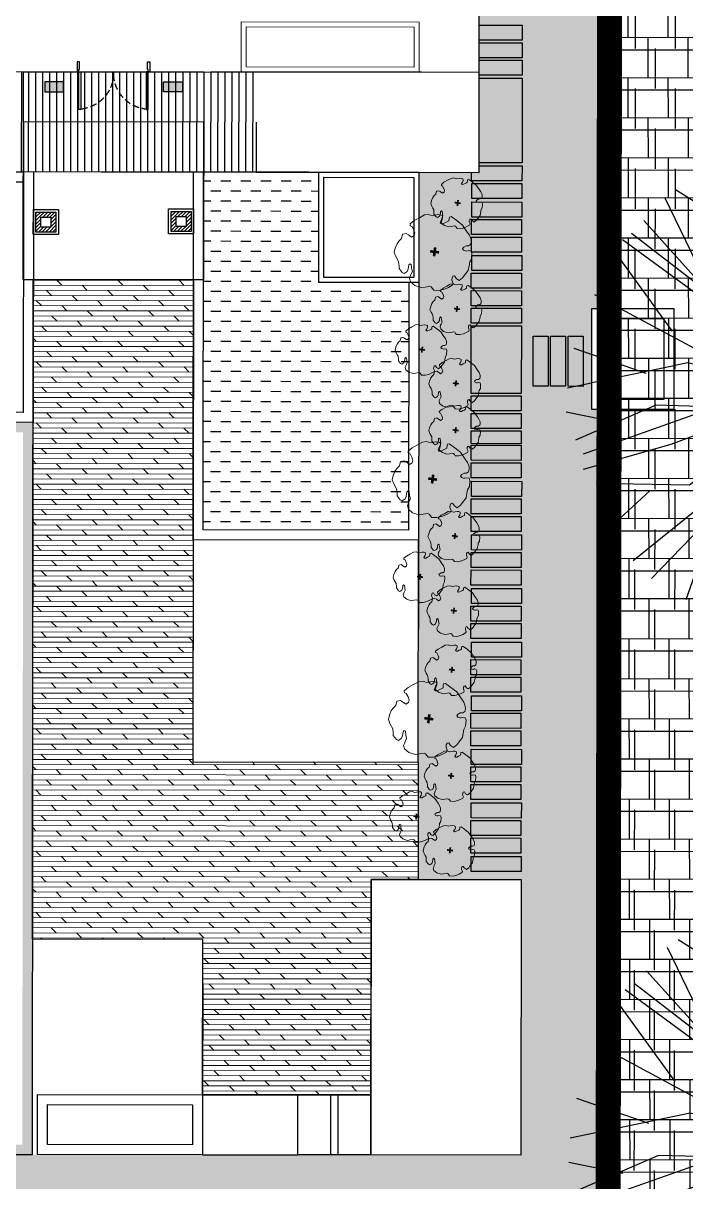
# Model space of a CAD drawing. Header units: millimetres. Extents: x -1030105 to 906887, y -616134 to 1220667.
# Drawn here: x -543878 to -530644, y -502645 to -479515 of the extents above; entities that cross this region are included whole.
import ezdxf

# ---------------------------------------------------------------- set-up
doc = ezdxf.new("R2010")
doc.units = ezdxf.units.MM
doc.header["$MEASUREMENT"] = 0
for name, pattern in [('240930  KHU B- TMB gời inno$0$HIDDEN', [9.524999999999999, 6.35, -3.175]), ('240930  KHU B- TMB gời inno$0$XREF_LBC_ZONE B_BEACH VILLA 22 11 11$0$HIDDEN', [9.524999999999999, 6.35, -3.175]), ('DASHED', [0.75, 0.5, -0.25])]:
    doc.linetypes.add(name, pattern=pattern)
for name, color, linetype, lineweight in [('240930  KHU B- TMB gời inno$0$1. I-FURN', 252, 'Continuous', 18), ('240930  KHU B- TMB gời inno$0$A-WALL', 1, 'Continuous', 30), ('A-Wall', 6, 'Continuous', 9), ('GFA', 6, 'Continuous', 0), ('QH_HTKT_GT_Chigioixaydung', 7, 'DASHED', 20), ('QH_KTCQ_Caycanhquan', 97, 'Continuous', 18)]:
    doc.layers.add(name, color=color, linetype=linetype, lineweight=lineweight)
for name, color, linetype in [('240930  KHU B- TMB gời inno$0$DA-DOOR', 21, 'Continuous'), ('240930  KHU B- TMB gời inno$0$DA-WALL-FULL', 2, 'Continuous'), ('240930  KHU B- TMB gời inno$0$DA-WALL-LOW', 1, 'Continuous'), ('240930  KHU B- TMB gời inno$0$DA-WALL-PATT', 8, 'Continuous'), ('240930  KHU B- TMB gời inno$0$TMB-KHU B-XREF$0$Xref-LBC-Plot$0$DA-SITE-CNTR1', 8, 'Continuous'), ('240930  KHU B- TMB gời inno$0$XREF_LBC_ZONE B_BEACH VILLA 22 11 11$0$DA-DOOR-WIN', 21, 'Continuous'), ('240930  KHU B- TMB gời inno$0$XREF_LBC_ZONE B_BEACH VILLA 22 11 11$0$DA-FLOR-OTLN', 9, 'Continuous'), ('240930  KHU B- TMB gời inno$0$XREF_LBC_ZONE B_BEACH VILLA 22 11 11$0$DA-FLOR-OVHD', 4, '240930  KHU B- TMB gời inno$0$XREF_LBC_ZONE B_BEACH VILLA 22 11 11$0$HIDDEN'), ('240930  KHU B- TMB gời inno$0$XREF_LBC_ZONE B_BEACH VILLA 22 11 11$0$DA-FLOR-PATT', 251, 'Continuous'), ('240930  KHU B- TMB gời inno$0$XREF_LBC_ZONE B_BEACH VILLA 22 11 11$0$DA-WALL-FULL', 2, 'Continuous'), ('240930  KHU B- TMB gời inno$0$XREF_LBC_ZONE B_BEACH VILLA 22 11 11$0$DA-WALL-LOW', 1, 'Continuous'), ('240930  KHU B- TMB gời inno$0$XREF_LBC_ZONE B_BEACH VILLA 22 11 11$0$DA-WALL-PATT', 8, 'Continuous'), ('DA-LANS-TREE', 7, 'Continuous'), ('KTCQ CẢNH QUAN', 192, 'Continuous'), ('N-cay lon', 192, 'Continuous'), ('ranh dat', 7, 'Continuous')]:
    doc.layers.add(name, color=color, linetype=linetype)
doc.layers.add('TMB-KHU B-XREF$0$GRASS', color=95, linetype='Continuous', lineweight=0, transparency=0.6)

# ---------------------------------------------------------------- blocks, each defined once
blk = doc.blocks.new('240930  KHU B- TMB gời inno$0$D1600')
for points in [[(0, 1399.999690909404), (0, 1359.999690909404), (-750, 1359.999690909404), (-750, 1399.999690909404)], [(0, 13.99999999992724), (0, 53.99999999992724), (-750, 53.99999999992724), (-750, 13.99999999992724)]]:
    blk.add_lwpolyline(points, close=True)
at = {"color": 0, "linetype": 'ByBlock'}
for points in [[(200, 1431.999690909404), (0, 1431.999690909404), (0, 1399.999690909404), (50, 1399.999690909404), (50, 1384.999690909404), (200, 1384.999690909404), (200, 1399.999690909404), (200, 1399.999690909404)], [(200, -18.00000000007276), (0, -18.00000000007276), (0, 13.99999999992724), (50, 13.99999999992724), (50, 28.99999999992724), (200, 28.99999999992724), (200, 13.99999999992724), (200, 13.99999999992724)]]:
    blk.add_lwpolyline(points, close=True, dxfattribs=at)
at = {"color": 8, "linetype": '240930  KHU B- TMB gời inno$0$HIDDEN', "ltscale": 20}
for centre, start, end in [((-20.65284743288066, 1435.869853190132), 182.8197261977322, 271.6230664425298), ((-20.65284743288066, -21.87016228080029), 88.37693355747022, 177.1802738023498)]:
    blk.add_arc(centre, 729.1625527160895, start, end, dxfattribs=at)
blk = doc.blocks.new('*U1355')
at = {"layer": '240930  KHU B- TMB gời inno$0$DA-WALL-PATT'}
h = blk.add_hatch(color=256, dxfattribs=at)
h.dxf.hatch_style = 1
h.paths.add_polyline_path([(2.054349382883846e-09, 375.2849877717365), (200.0000000007108, 375.2849877719693), (200.0000000000534, 1.164153218269348e-10), (4.656612873077393e-10, 1.164153218269348e-10)])
blk.add_lwpolyline([(2.054349382883846e-09, 375.2849877717365), (200.0000000007108, 375.2849877719693), (200.0000000000534, 1.164153218269348e-10), (4.656612873077393e-10, 1.164153218269348e-10)], close=True)
blk = doc.blocks.new('Xref Khu Spa-Wellness - TBM$0$TREE_T')
at = {"const_width": 100}
for points in [[(-123.743686707654, 123.7436867076467), (123.7436867076394, -123.7436867076467)], [(123.7436867076394, 123.7436867076467), (-123.7436867076394, -123.7436867076467)]]:
    blk.add_lwpolyline(points, dxfattribs=at)
blk = doc.blocks.new('Xref Khu Spa-Wellness - TBM$0$TREE_5')
at = {"layer": 'QH_KTCQ_Caycanhquan', "color": 114, "true_color": 0x139b48}
blk.add_lwpolyline([(-935.8052043020725, 1163.729876997881), (-781.0664177108556, 1298.991161259357), (-577.9716866482049, 1385.944714451209), (-423.232900056988, 1424.590717911255), (-249.1519124628976, 1453.575356581714), (-181.4534723367542, 1414.929171710275), (-142.7687756838277, 1289.329614988528), (-84.74187805317342, 1221.698972928803), (-17.04343790188432, 1192.71433425881), (40.98345973622054, 1221.698972928803), (31.31221188511699, 1347.298710919917), (60.32595539093018, 1424.590717911255), (79.6681563751772, 1472.898267642129), (244.0781907904893, 1472.898267642129), (369.8035285742953, 1434.252264111768), (592.2404606333002, 1376.283168251161), (775.9926960328594, 1212.037426657975), (824.3486405229196, 1163.729876997881), (959.7452261233702, 1105.760781065095), (1114.484012714587, 931.8534933435731), (1143.497461522929, 844.8999401517212), (1075.79931606818, 767.6077518211678), (1017.772123759612, 748.2848406890407), (979.0874271076173, 709.638655890245), (930.7317773010582, 642.0081950975582), (940.40273046121, 564.7160067670047), (1017.772123759612, 555.0544605664909), (1114.484012714587, 564.7160067670047), (1191.85340601299, 622.6851026983932), (1288.56500029657, 632.3466488970444), (1365.934688259847, 564.7160067670047), (1423.96158589609, 487.4238184364513), (1472.317530387081, 323.178076912649), (1481.988778204657, 168.5938815902919), (1501.330979188904, -159.8976014545187), (1433.632833734155, -440.0815348392352), (1356.263440435752, -691.2808295534924), (1288.56500029657, -720.2654682239518), (1240.209350477904, -681.6192833529785), (1182.182158169337, -613.9888225602917), (1124.155260538682, -623.6501874942333), (1037.114619421773, -642.9732798933983), (930.7317773010582, -662.296372293029), (872.7045849869028, -700.9423758247867), (863.0333371693268, -768.5730178840458), (969.4164739474654, -797.5574752166867), (1056.45682040602, -855.5265711485408), (1104.812764876522, -923.1572132077999), (1066.128068224527, -990.7878553378396), (988.7586749317124, -1068.079862329178), (785.6639438699931, -1174.356507992838), (717.9657984022051, -1290.294699784368), (572.8982596490532, -1377.248434313573), (340.7897850750014, -1415.894437845796), (108.6816051844507, -1454.540441305377), (-94.41312587726861, -1444.87889510626), (-133.0978225171566, -1386.909799175337), (-94.41312587726861, -1319.279338454828), (-123.5076104430482, -1166.998870359268), (-158.3361843349412, -1051.01933326479), (-245.4077663654462, -987.2307148086838), (-361.5031108781695, -998.8285959679633), (-401.6181620880961, -1151.07587907603), (-438.5748819764704, -1243.375660780352), (-567.9238436007872, -1307.985380935017), (-703.6970244115219, -1193.679600392003), (-829.4223621934652, -1184.018054192886), (-964.8186531243846, -1145.372050659731), (-1129.228687539697, -1048.756951268762), (-1264.625273158774, -942.4803056772798), (-1312.981217630208, -778.2345641553402), (-1332.323418614455, -652.6348260920495), (-1351.665914275683, -546.3581805010326), (-1429.035307568498, -420.7584424400702), (-1496.733453042805, -333.8048892477527), (-1496.733453042805, -130.9129628543742), (-1458.048756396398, -53.62095586303622), (-1322.652170789428, -43.95940966391936), (-1225.940576513298, -92.26695939479396), (-1158.242431038991, -159.8976014545187), (-1109.886486547999, -208.2051511849277), (-1042.18834109325, -217.8666973854415), (-1022.845845431089, -169.5591477253474), (-1100.215238723904, -43.95940966391936), (-1158.242431038991, 81.64032840030268), (-1274.29652097635, 139.609424259048), (-1341.994666451588, 178.2554277908057), (-1419.364059749991, 226.5629775212146), (-1467.720004214905, 352.1627155123278), (-1419.364059749991, 564.7160067670047), (-1264.625273158774, 786.9308442207985), (-1129.228687539697, 864.2228512139991), (-964.8186531243846, 951.1765857427381), (-935.8052043020725, 999.4841354736127), (-935.8052043020725, 1086.437688665465)], close=True, dxfattribs=at)
blk.add_blockref('Xref Khu Spa-Wellness - TBM$0$TREE_T', (0, 0), dxfattribs=at)
blk = doc.blocks.new('240930  KHU B- TMB gời inno$0$sdfdfedfre r')
at = {"layer": '240930  KHU B- TMB gời inno$0$XREF_LBC_ZONE B_BEACH VILLA 22 11 11$0$DA-FLOR-PATT'}
for points in [[(20007.5566085985, -1655.600287890214), (20007.8566085985, -1655.600287890214), (20007.8566085985, -1654.600287890214), (20007.5566085985, -1654.600287890214)], [(20007.9066085985, -1655.600287890214), (20008.2066085985, -1655.600287890214), (20008.2066085985, -1654.600287890214), (20007.9066085985, -1654.600287890214)], [(20008.2566085985, -1655.600287890214), (20008.5566085985, -1655.600287890214), (20008.5566085985, -1654.600287890214), (20008.2566085985, -1654.600287890214)]]:
    blk.add_lwpolyline(points, close=True, dxfattribs=at)
at = {"color": 252}
blk.add_wipeout([(19993.074093175805, -1639.251676847649), (20007.33208721902, -1639.251676847649), (20007.33208721902, -1644.751676847649), (20005.274098437516, -1644.751676847649), (20005.274098437378, -1658.8680085182232), (20006.474098179802, -1658.8680085182787), (20006.474098179802, -1666.4679889168028), (20005.274098179805, -1666.4680713615335), (20005.274096915382, -1684.2680812240555), (20005.47409691538, -1684.2680812240524), (20005.47409691542, -1687.0180087961621), (20000.374094650804, -1687.0180087961621), (20000.374094650804, -1684.2680285182355), (20000.273898932548, -1684.2680285182346), (20000.273898932548, -1686.7680201482008), (20000.07409645809, -1686.7680201482008), (20000.074096260687, -1680.867587942527), (19998.074096458116, -1680.867587942527), (19998.074096458116, -1681.3991037135365), (19998.574096458116, -1681.3991037135365), (19998.574096458116, -1681.8991037135365), (19995.574096687116, -1681.8991037135365), (19995.57409668712, -1682.168020147686), (19992.774096915236, -1682.1680201477407), (19992.774023653543, -1679.9673105033364), (19992.57431173869, -1679.9673171517522), (19992.57409813716, -1658.8680201476811), (19993.074096918106, -1658.8680201476811)], dxfattribs=at).dxf.layer = '240930  KHU B- TMB gời inno$0$A-WALL'
blk.add_wipeout([(20008.72521834739, -1654.146877283941), (20008.72521834739, -1656.146877283941), (20010.37409629162, -1656.146877283941), (20010.37409629162, -1654.146877283941)]).dxf.layer = '240930  KHU B- TMB gời inno$0$XREF_LBC_ZONE B_BEACH VILLA 22 11 11$0$DA-FLOR-PATT'
at = {"layer": '240930  KHU B- TMB gời inno$0$XREF_LBC_ZONE B_BEACH VILLA 22 11 11$0$DA-FLOR-PATT'}
h = blk.add_hatch(dxfattribs=at)
h.set_pattern_fill('HONEY', color=256, scale=0.4000000000000001, angle=-1.272221872585407e-14)
h.set_pattern_definition([(360, (20463.03403298107, -1833.892169215644), (0.07500000000000002, 0.04330127018922192), [0.05000000000000002, -0.1]), (119.9999999999998, (20463.03403298107, -1833.892169215644), (-0.07499999999999997, 0.04330127018922197), [0.04999999999999999, -0.09999999999999998]), (59.99999999999997, (20463.03403298107, -1833.892169215644), (3.786485014387549e-17, 0.08660254037844389), [-0.1, 0.05000000000000002])])
h.paths.add_polyline_path([(19997.57409317581, -1639.251676847649), (19997.57409691811, -1653.868018846539), (19993.07409691811, -1653.868018846539), (19993.07409317581, -1639.251676847649)])
h.paths.add_polyline_path([(19997.37409317581, -1639.451676847649), (19997.37409691811, -1653.668018846539), (19993.27409691811, -1653.668018846539), (19993.27409317581, -1639.451676847649)], flags=16)
h = blk.add_hatch(dxfattribs=at)
h.set_pattern_fill('DASH', color=153, scale=1.6, angle=-1.272221872585407e-14)
h.set_pattern_definition([(360, (20057.18208502634, -2067.36607601057), (0.2000000000000001, 0.2), [0.2, -0.2])])
h.paths.add_polyline_path([(20003.27409598241, -1658.868020147626), (20003.27409785355, -1656.668010205587), (20005.07409422475, -1656.668020063883), (20005.07410239894, -1651.726692341162), (20000.97410365968, -1651.726677504107), (20000.97409667595, -1657.368020239274), (20000.97409687452, -1657.368020239275), (20000.97409687452, -1658.868020239275)])
h = blk.add_hatch(dxfattribs=at)
h.set_pattern_fill('_USER', color=256, scale=0.14, angle=-90.00000000000001, pattern_type=0)
h.set_pattern_definition([(270, (20057.18208502633, -1919.272009421156), (0.14, -3.108624468950439e-17), [])])
h.paths.add_polyline_path([(20001.47409677777, -1658.868021247371), (20002.07409677776, -1658.868021247371), (20002.07409677776, -1658.868020147626), (20001.47409677777, -1658.868020147626)], flags=16)
h.paths.add_polyline_path([(20002.0238963509, -1660.868018518235), (20002.0238963509, -1658.868020147613), (19992.57409817899, -1658.868020147681), (19992.57409817899, -1660.868020147681), (20005.27409817981, -1660.868020147594), (20005.2740981783, -1660.868018518298)])
at = {"layer": '240930  KHU B- TMB gời inno$0$XREF_LBC_ZONE B_BEACH VILLA 22 11 11$0$DA-WALL-PATT'}
h = blk.add_hatch(dxfattribs=at)
h.set_pattern_fill('ANSI31', color=256, scale=0.4, angle=-90.00000000000001)
h.set_pattern_definition([(315, (20056.03534135284, -1918.930207222942), (0.03535533905932738, 0.03535533905932737), [])])
h.paths.add_polyline_path([(19997.72409664499, -1657.768020147659), (19997.92409664499, -1657.768020147659), (19997.92409664499, -1657.968020147659), (19997.72409664499, -1657.968020147659)])
h.paths.add_polyline_path([(19997.62409664499, -1658.068020147659), (19998.02409664499, -1658.068020147659), (19998.02409664499, -1657.668020147438), (19997.62409664499, -1657.668020147438)])
h = blk.add_hatch(dxfattribs=at)
h.set_pattern_fill('ANSI31', color=256, scale=0.4, angle=-90.00000000000001)
h.set_pattern_definition([(315, (20058.73534155618, -1918.946963833446), (0.03535533905932738, 0.03535533905932737), [])])
h.paths.add_polyline_path([(20000.42409684832, -1657.784776758162), (20000.62409684833, -1657.784776758163), (20000.62409684833, -1657.984776758163), (20000.42409684832, -1657.984776758163)])
h.paths.add_polyline_path([(20000.32409684833, -1658.084776758163), (20000.72409684833, -1658.084776758163), (20000.72409684832, -1657.684776757942), (20000.32409684833, -1657.684776757942)])
at = {"layer": 'GFA', "true_color": 0x8c7854}
h = blk.add_hatch(dxfattribs=at)
h.set_pattern_fill('DOLMIT', color=35, scale=0.4070863138889914, angle=180)
h.set_pattern_definition([(180, (-258403.9892735296, -65107.98810847144), (3.273223608691299e-17, -0.1017715784722479), []), (225.0000000000001, (-258403.9892735296, -65107.98810847144), (0.2035431566029439, -0.2035431566029438), [0.1439267465395706, -0.2878534930791412])])
h.paths.add_polyline_path([(20000.77409665853, -1656.718019578535), (20000.77409610894, -1647.095460099372), (20005.27409770009, -1647.095463914161), (20005.27409917495, -1644.751675570388), (20004.33208721902, -1644.751676847649), (20004.33208721902, -1640.451676847649), (20000.97409317581, -1640.451676847649), (20000.97409317581, -1643.551676847649), (19997.57409570377, -1643.551676878197), (19997.57409478756, -1656.718019692737)])
at = {"layer": '240930  KHU B- TMB gời inno$0$1. I-FURN'}
for points in [[(20002.0238963509, -1659.868020147627), (20002.0238963509, -1658.868008518191), (20006.47409817981, -1658.868008518278), (20006.47409817981, -1660.868018518322), (20002.72218750767, -1660.868143419546)], [(20005.27409817981, -1666.467988916803), (20006.47409817981, -1666.467988916803), (20006.47409817997, -1658.868008518235)]]:
    blk.add_lwpolyline(points, dxfattribs=at)
for points in [[(20005.27409782825, -1660.868018518235), (20005.27409817981, -1661.868018357314), (20001.7221878872, -1661.868019986705), (20001.72218753565, -1660.868020147627)], [(20005.17409782825, -1660.968018518235), (20005.17409817981, -1661.768018357314), (20001.8221878872, -1661.768019986705), (20001.82218753565, -1660.968020147627)]]:
    blk.add_lwpolyline(points, close=True, dxfattribs=at)
at = {"layer": '240930  KHU B- TMB gời inno$0$DA-WALL-LOW', "color": 252}
blk.add_lwpolyline([(20000.97409432999, -1656.718020529494), (20000.97409432999, -1659.867951916502), (19997.37409464379, -1659.867951916502), (19997.37409464379, -1656.718020529494)], close=True, dxfattribs=at)
blk.add_lwpolyline([(20002.0238963509, -1659.867797124457), (20002.0238963509, -1658.868008518191), (20006.47409817997, -1658.868008518235), (20006.47409817981, -1666.467988916803), (20005.27409817981, -1666.468020147625), (20005.27409691539, -1684.268028518235), (20000.17409771866, -1684.268028518235), (20000.17409772157, -1681.768020148201), (20000.07409645809, -1681.768018518213), (20000.07409606329, -1679.967157366841)], dxfattribs=at)
at = {"layer": '240930  KHU B- TMB gời inno$0$XREF_LBC_ZONE B_BEACH VILLA 22 11 11$0$DA-DOOR-WIN'}
blk.add_line((20005.32409646007, -1660.868020147627), (20001.12409646007, -1660.868020147627), dxfattribs=at)
at = {"layer": '240930  KHU B- TMB gời inno$0$XREF_LBC_ZONE B_BEACH VILLA 22 11 11$0$DA-FLOR-OTLN'}
for p, q in [((20005.27409817981, -1656.668020147594), (20005.27409843752, -1649.751686847584)), ((20005.27409643752, -1651.526692457776), (20000.7740955838, -1651.526677387435)), ((20000.7740955838, -1651.526677387435), (20000.77409710364, -1658.868020147626)), ((20005.07409831184, -1651.726692232427), (20000.9740956449, -1651.726677612787)), ((20000.9740956449, -1651.726677612787), (20000.97409710364, -1658.868020147626)), ((20005.07409831184, -1656.668020147594), (20005.07409831184, -1651.726692232427))]:
    blk.add_line(p, q, dxfattribs=at)
blk.add_lwpolyline([(20005.27409817981, -1658.868020147594), (19992.57409817899, -1658.868020147681), (19992.57409817899, -1660.868020147681), (20005.27409817981, -1660.868018518235)], dxfattribs=at)
at = {"layer": '240930  KHU B- TMB gời inno$0$XREF_LBC_ZONE B_BEACH VILLA 22 11 11$0$DA-FLOR-OVHD', "ltscale": 30}
blk.add_lwpolyline([(19997.37409447033, -1656.718019765759), (19997.37409469886, -1660.868019765759), (20000.97409455851, -1660.868020529493), (20000.97409432999, -1656.718020529494)], close=True, dxfattribs=at)
at = {"layer": '240930  KHU B- TMB gời inno$0$XREF_LBC_ZONE B_BEACH VILLA 22 11 11$0$DA-FLOR-PATT'}
for p, q in [((20000.97409317581, -1639.251676847649), (20002.87409317581, -1639.251676847649)), ((20002.87409317581, -1639.251676847649), (20002.87409317581, -1640.451676847649)), ((19997.67409317581, -1640.451676847649), (20000.97409317581, -1640.451676847649)), ((20000.97409317581, -1640.451676847649), (20003.67409317585, -1640.451676847649)), ((20003.0740969181, -1658.868020147626), (19997.67409691811, -1658.868020147626))]:
    blk.add_line(p, q, dxfattribs=at)
for points in [[(20000.97409317581, -1640.451676847649), (20000.97409317581, -1639.251676847649), (19997.67409317581, -1639.251676847649), (19997.67409317581, -1640.451676847649)], [(20002.87409317581, -1639.251676847649), (20002.87409317581, -1640.451676847649), (20003.67409317585, -1640.451676847649), (20003.67409317585, -1639.251676847649)], [(20003.53208721898, -1639.251676847649), (20003.53208721898, -1640.451676847649), (20004.33208721902, -1640.451676847649), (20004.33208721902, -1639.251676847649)], [(20000.77409317581, -1640.251676847649), (20000.77409317581, -1639.451676847649), (19997.87409317581, -1639.451676847649), (19997.87409317581, -1640.251676847649)], [(20007.33208721902, -1645.211735718686), (20007.33208721902, -1644.911735718686), (20006.33208721902, -1644.911735718686), (20006.33208721902, -1645.211735718686)], [(20007.33208721902, -1645.211735718686), (20007.33208721902, -1644.911735718686), (20006.33208721902, -1644.911735718686), (20006.33208721902, -1645.211735718686)], [(20007.32208721902, -1645.581735718685), (20007.32208721902, -1645.281735718685), (20006.32208721902, -1645.281735718685), (20006.32208721902, -1645.581735718685)], [(20007.32208721902, -1645.931735718686), (20007.32208721902, -1645.631735718685), (20006.32208721902, -1645.631735718685), (20006.32208721902, -1645.931735718686)], [(20007.33208721902, -1646.281735718686), (20007.33208721902, -1645.981735718686), (20006.33208721902, -1645.981735718686), (20006.33208721902, -1646.281735718686)], [(20007.32208721902, -1646.651735718686), (20007.32208721902, -1646.351735718685), (20006.32208721902, -1646.351735718685), (20006.32208721902, -1646.651735718686)], [(20007.32208721902, -1647.001735718686), (20007.32208721902, -1646.701735718686), (20006.32208721902, -1646.701735718686), (20006.32208721902, -1647.001735718686)], [(20007.33208721902, -1647.351735718686), (20007.33208721902, -1647.051735718686), (20006.33208721902, -1647.051735718686), (20006.33208721902, -1647.351735718686)], [(20000.7740955838, -1651.526677387435), (20000.7740955838, -1647.095462636901), (20005.27409843752, -1647.095462636901), (20005.27409843752, -1651.526677387435)], [(20007.32208721902, -1647.721735718686), (20007.32208721902, -1647.421735718686), (20006.32208721902, -1647.421735718686), (20006.32208721902, -1647.721735718686)], [(20007.32208721902, -1648.071735718686), (20007.32208721902, -1647.771735718686), (20006.32208721902, -1647.771735718686), (20006.32208721902, -1648.071735718686)], [(20007.33208721902, -1648.421735718686), (20007.33208721902, -1648.121735718686), (20006.33208721902, -1648.121735718686), (20006.33208721902, -1648.421735718686)], [(20007.32208721902, -1648.791735718686), (20007.32208721902, -1648.491735718686), (20006.32208721902, -1648.491735718686), (20006.32208721902, -1648.791735718686)], [(20007.32208721902, -1649.141735718686), (20007.32208721902, -1648.841735718686), (20006.32208721902, -1648.841735718686), (20006.32208721902, -1649.141735718686)], [(20007.33208721902, -1649.491735718686), (20007.33208721902, -1649.191735718686), (20006.33208721902, -1649.191735718686), (20006.33208721902, -1649.491735718686)], [(20007.32208721902, -1649.861735718686), (20007.32208721902, -1649.561735718686), (20006.32208721902, -1649.561735718686), (20006.32208721902, -1649.861735718686)], [(20007.32208721902, -1650.211735718686), (20007.32208721902, -1649.911735718686), (20006.32208721902, -1649.911735718686), (20006.32208721902, -1650.211735718686)], [(20007.33208721902, -1650.561735718686), (20007.33208721902, -1650.261735718686), (20006.33208721902, -1650.261735718686), (20006.33208721902, -1650.561735718686)], [(20007.32208721902, -1650.931735718686), (20007.32208721902, -1650.631735718686), (20006.32208721902, -1650.631735718686), (20006.32208721902, -1650.931735718686)], [(20007.32208721902, -1651.281735718686), (20007.32208721902, -1650.981735718686), (20006.32208721902, -1650.981735718686), (20006.32208721902, -1651.281735718686)], [(20007.33208721902, -1651.631735718686), (20007.33208721902, -1651.331735718686), (20006.33208721902, -1651.331735718686), (20006.33208721902, -1651.631735718686)], [(20007.32208721902, -1652.001735718686), (20007.32208721902, -1651.701735718686), (20006.32208721902, -1651.701735718686), (20006.32208721902, -1652.001735718686)], [(20007.32208721902, -1652.351735718686), (20007.32208721902, -1652.051735718686), (20006.32208721902, -1652.051735718686), (20006.32208721902, -1652.351735718686)], [(20007.33208721902, -1652.701735718686), (20007.33208721902, -1652.401735718686), (20006.33208721902, -1652.401735718686), (20006.33208721902, -1652.701735718686)], [(20007.32208721902, -1653.071735718686), (20007.32208721902, -1652.771735718686), (20006.32208721902, -1652.771735718686), (20006.32208721902, -1653.071735718686)], [(20007.32208721902, -1653.421735718686), (20007.32208721902, -1653.121735718687), (20006.32208721902, -1653.121735718687), (20006.32208721902, -1653.421735718686)], [(20007.32208721902, -1653.708067798278), (20007.32208721902, -1653.454029995536), (20006.32208721902, -1653.454029995536), (20006.32208721902, -1653.708067798278)], [(20007.32208721902, -1654.058067798278), (20007.32208721902, -1653.758067798278), (20006.32208721902, -1653.758067798278), (20006.32208721902, -1654.058067798278)], [(20007.32208721902, -1654.408067798278), (20007.32208721902, -1654.108067798278), (20006.32208721902, -1654.108067798278), (20006.32208721902, -1654.408067798278)], [(20010.37409629162, -1656.146877283941), (20008.72521834739, -1656.146877283941), (20008.72521834739, -1654.146877283941), (20010.37409629162, -1654.146877283941)], [(20010.37409629162, -1654.146877283941), (20010.37409629162, -1656.146877283941), (20008.72521834739, -1656.146877283941), (20008.72521834739, -1654.146877283941)], [(20007.32208721902, -1655.808067798278), (20007.32208721902, -1654.458067798278), (20006.32208721902, -1654.458067798278), (20006.32208721902, -1655.808067798278)], [(20010.17409629163, -1655.946877283941), (20008.92521834739, -1655.946877283941), (20008.92521834739, -1654.346877283941), (20010.17409629163, -1654.346877283941)], [(20010.17409629163, -1654.346877283941), (20010.17409629163, -1655.946877283941), (20008.92521834739, -1655.946877283941), (20008.92521834739, -1654.346877283941)], [(20007.32208721902, -1656.158067798278), (20007.32208721902, -1655.858067798278), (20006.32208721902, -1655.858067798278), (20006.32208721902, -1656.158067798278)], [(20007.32208721902, -1656.508067798278), (20007.32208721902, -1656.208067798279), (20006.32208721902, -1656.208067798279), (20006.32208721902, -1656.508067798278)], [(20007.32208721902, -1656.858067798279), (20007.32208721902, -1656.558067798279), (20006.32208721902, -1656.558067798279), (20006.32208721902, -1656.858067798279)], [(20003.27409691798, -1656.668020147594), (20003.27409691798, -1658.868020147594), (20005.27409817981, -1658.868020147594), (20005.27409817981, -1656.668020147594)], [(20003.37409691798, -1656.768020147594), (20003.37409691798, -1658.768020147594), (20005.17409817981, -1658.768020147594), (20005.17409817981, -1656.768020147594)], [(20007.33208721902, -1657.208067798279), (20007.33208721902, -1656.908067798279), (20006.33208721902, -1656.908067798279), (20006.33208721902, -1657.208067798279)], [(20007.32208721902, -1657.578067798279), (20007.32208721902, -1657.278067798279), (20006.32208721902, -1657.278067798279), (20006.32208721902, -1657.578067798279)], [(20007.32208721902, -1657.928067798279), (20007.32208721902, -1657.628067798279), (20006.32208721902, -1657.628067798279), (20006.32208721902, -1657.928067798279)], [(20007.33208721902, -1658.278067798279), (20007.33208721902, -1657.978067798279), (20006.33208721902, -1657.978067798279), (20006.33208721902, -1658.278067798279)], [(20007.33208721902, -1658.648067798279), (20007.33208721902, -1658.348067798279), (20006.33208721902, -1658.348067798279), (20006.33208721902, -1658.648067798279)]]:
    blk.add_lwpolyline(points, close=True, dxfattribs=at)
for points in [[(20000.97409317581, -1642.651676847649), (20000.97409317581, -1640.451676847649)], [(20006.47409817981, -1658.998067798279), (20007.33208721902, -1658.998067798279), (20007.33208721902, -1658.698067798279), (20006.32208721902, -1658.698067798279), (20006.32208721902, -1658.868008522815)], [(20006.47409817981, -1660.748118862951), (20007.33208721902, -1660.748118862951), (20007.33208721902, -1659.058067798278), (20006.47409817981, -1659.058067798278)], [(20006.47409817992, -1661.108067798279), (20007.33208721902, -1661.108067798279), (20007.33208721902, -1660.808067798279), (20006.47409817981, -1660.808067798279)], [(20006.47409817991, -1661.458067798279), (20007.33208721902, -1661.458067798279), (20007.33208721902, -1661.158067798279), (20006.47409817992, -1661.158067798279)], [(20006.4740981799, -1661.808067798279), (20007.33208721902, -1661.808067798279), (20007.33208721902, -1661.508067798279), (20006.47409817991, -1661.508067798279)]]:
    blk.add_lwpolyline(points, dxfattribs=at)
at = {"layer": '240930  KHU B- TMB gời inno$0$XREF_LBC_ZONE B_BEACH VILLA 22 11 11$0$DA-WALL-FULL'}
for points in [[(19997.62409664499, -1658.068020147659), (19998.02409664499, -1658.068020147659), (19998.02409664499, -1657.668020147438), (19997.62409664499, -1657.668020147438)], [(20000.32409684833, -1658.084776758163), (20000.72409684833, -1658.084776758163), (20000.72409684832, -1657.684776757942), (20000.32409684833, -1657.684776757942)], [(19997.72409664499, -1657.768020147659), (19997.72409664499, -1657.968020147659), (19997.92409664499, -1657.968020147659), (19997.92409664499, -1657.768020147659)], [(20000.42409684832, -1657.784776758162), (20000.42409684832, -1657.984776758163), (20000.62409684833, -1657.984776758163), (20000.62409684833, -1657.784776758162)]]:
    blk.add_lwpolyline(points, close=True, dxfattribs=at)
at = {"layer": '240930  KHU B- TMB gời inno$0$XREF_LBC_ZONE B_BEACH VILLA 22 11 11$0$DA-WALL-LOW', "color": 252}
blk.add_line((20000.97409317581, -1642.651676847649), (20000.97409317581, -1643.551676847649), dxfattribs=at)
for points in [[(19997.57409317581, -1639.251676847649), (19997.57409691811, -1653.868018846539), (19993.07409691811, -1653.868018846539), (19993.07409317581, -1639.251676847649)], [(20004.33208721902, -1639.251676847649), (20004.33208721902, -1644.751676847649), (20007.33208721902, -1644.751676847649), (20007.33208721902, -1639.251676847649)], [(20005.27409843752, -1647.095462636901), (20005.27409843752, -1644.751676847649), (20004.33208721902, -1644.751676847649), (20004.33208721902, -1640.451676847649), (20000.97409317581, -1640.451676847649), (20000.97409317581, -1643.551676847649), (19997.57409427676, -1643.551677718169), (19997.57409591228, -1656.718019997879), (20000.77409506269, -1656.718019335402), (20000.77409606852, -1647.095462636901)], [(19997.57409664499, -1657.618020147659), (19997.57409664499, -1658.118020147659), (19998.07409664499, -1658.118020147659), (19998.07409664499, -1657.618020147659)], [(20000.27409684833, -1657.634776758163), (20000.27409684833, -1658.134776758163), (20000.77409684833, -1658.134776758163), (20000.77409684833, -1657.634776758163)]]:
    blk.add_lwpolyline(points, close=True, dxfattribs=at)
at = {"layer": '240930  KHU B- TMB gời inno$0$XREF_LBC_ZONE B_BEACH VILLA 22 11 11$0$DA-WALL-PATT'}
blk.add_lwpolyline([(19997.57409664499, -1658.868009332933), (19997.57409664499, -1653.868018846539), (19993.07409691811, -1653.868018846539), (19993.07409691811, -1658.868020147614), (19997.37409678265, -1658.868020147613)], dxfattribs=at)
blk.add_lwpolyline([(19993.27409691811, -1654.068018846539), (19993.27409691811, -1658.668020147614), (19997.37409664499, -1658.668020147613), (19997.37409664499, -1654.068018846539)], close=True, dxfattribs=at)
at = {"layer": '240930  KHU B- TMB gời inno$0$DA-DOOR', "xscale": 0.001, "yscale": 0.001, "zscale": 0.001, "rotation": 270}
blk.add_blockref('240930  KHU B- TMB gời inno$0$D1600', (19998.46709810502, -1660.868020147735), dxfattribs=at)
at = {"layer": '240930  KHU B- TMB gời inno$0$DA-WALL-FULL', "yscale": 0.001, "zscale": 0.001}
for p, xscale, rotation in [((19998.17409817938, -1660.668020829746), 0.001, 90.00000000048341), ((20000.17409772157, -1660.668020829746), -0.001, 269.9999999995165)]:
    blk.add_blockref('*U1355', p, dxfattribs=dict(at, xscale=xscale, rotation=rotation))
at = {"layer": 'QH_KTCQ_Caycanhquan', "color": 116, "rotation": 322.2616449089547}
for p, xscale, yscale, zscale in [((20005.90886805019, -1645.335089353207, -0.002672905902464167), 0.0003411715899072842, 0.0003411715899072842, 0.0003411715899072842), ((20005.23452655693, -1646.009402206125, -0.002672905902464167), 0.0003411715899072842, 0.0003411715899072842, 0.0003411715899072842), ((20005.92869895107, -1646.822547105127, -0.002672905902464167), 0.0003411715899072842, 0.0003411715899072842, 0.0003411715899072842), ((20005.48242170448, -1647.961476773346, -0.002672905902464167), 0.0005117573848609263, 0.0005117573848609263, 0.0005117573848609263), ((20005.94235115203, -1648.937678862709, -0.002672905902464167), 0.0003411715899072842, 0.0003411715899072842, 0.0003411715899072842), ((20005.97974498199, -1650.119554825234, -0.002672905902464167), 0.0003411715899072842, 0.0003411715899072842, 0.0003411715899072842), ((20005.30540348873, -1650.793867678152, -0.002672905902464167), 0.0003411715899072842, 0.0003411715899072842, 0.0003411715899072842), ((20005.99957588287, -1651.607012577154, -0.002672905902464167), 0.0003411715899072842, 0.0003411715899072842, 0.0003411715899072842), ((20005.55329863627, -1652.745942245372, -0.002672905902464167), 0.0005117573848609263, 0.0005117573848609263, 0.0005117573848609263), ((20006.01322808382, -1653.722144334735, -0.002672905902464167), 0.0003411715899072842, 0.0003411715899072842, 0.0003411715899072842), ((20006.01518344789, -1654.655928488933, -0.002672905902464167), 0.0003411715899072842, 0.0003411715899072842, 0.0003411715899072842), ((20005.34084195463, -1655.330241341851, -0.002672905902464167), 0.0003411715899072842, 0.0003411715899072842, 0.0003411715899072842), ((20006.03501434877, -1656.143386240853, -0.002672905902464167), 0.0003411715899072842, 0.0003411715899072842, 0.0003411715899072842), ((20005.58873710217, -1657.282315909071, -0.002672905902464167), 0.0005117573848609263, 0.0005117573848609263, 0.0005117573848609263), ((20006.04866654972, -1658.258517998434, -0.002672905902464167), 0.0003411715899072842, 0.0003411715899072842, 0.0003411715899072842)]:
    blk.add_blockref('Xref Khu Spa-Wellness - TBM$0$TREE_5', p, dxfattribs=dict(at, xscale=xscale, yscale=yscale, zscale=zscale))
blk = doc.blocks.new('240930  KHU B- TMB gời inno$0$A$C55f665a7')
at = {"xscale": -0.9999999999999991, "rotation": 179.9999999999999}
blk.add_blockref('240930  KHU B- TMB gời inno$0$sdfdfedfre r', (-19523.76047145482, -1776.95437246433), dxfattribs=at)
blk = doc.blocks.new('11')
at = {"layer": 'N-cay lon', "color": 66, "linetype": 'Continuous', "true_color": 0x50710f, "extrusion": (0, 0, -1)}
for p, q in [((-0.8493883115006611, 8.622475802898407), (1.045323515078053, 15.30620115064085)), ((2.994213696569204, 11.38457165937871), (1.861652409657836, 15.22577556571923)), ((-4.133730978239328, 8.749743212712929), (-3.539968090830371, 14.77650450798683)), ((-0.6116700826678425, 5.458361273631454), (-2.685357840266079, 15.084900630638)), ((-0.8302361299283803, 8.8168726391159), (-2.005083761410788, 15.01787931006402)), ((-0.8493883115006611, 8.622475802898407), (-0.8975696181878448, 15.10504957591183)), ((3.013365878141485, 11.57896849489771), (3.338975594146177, 14.88394439616241)), ((-2.688717623474076, 3.89631178509444), (-6.258906268514693, 13.67028798907995)), ((4.571315349196084, 9.266227803425863), (6.916513547184877, 13.55003716493957)), ((4.552163167623803, 9.071830967906862), (8.763663751073182, 12.77912548230961)), ((5.859106640797108, 5.60598843335174), (8.899744088295847, 12.76571870362386)), ((-7.105644583934918, 7.864811137085781), (-9.443493473925628, 12.02107074880041)), ((5.859106640797108, 5.60598843335174), (10.534284307505, 11.23064443469048)), ((-4.752530951518565, 6.651458175620064), (-11.38448619889095, 10.44561699568294)), ((5.859106640797108, 5.60598843335174), (11.74155391193926, 9.541330049745739)), ((-10.38790316320956, 6.617809810675681), (-12.45171649148688, 9.372956201201305)), ((0.09554149047471583, 0.08856151672080159), (12.63639445579611, 8.864215150941163)), ((-7.977358507690951, 5.987649870570749), (-13.16829243919346, 7.676871613832191)), ((8.5225677608978, 4.75473024463281), (12.79361400497146, 7.670997572597116)), ((-5.739237043424509, 3.607897916343063), (-13.40010816266295, 6.718291698954999)), ((-8.906597997411154, 3.527382204541937), (-14.02092068805359, 5.994216812541708)), ((4.676960743963718, 3.366921102628112), (13.88387888949364, 6.189494345104322)), ((-9.718919388949871, 0.8592088383156806), (-13.99976349773351, 4.814326933119446)), ((6.838514467235655, 0.209474690258503), (13.98363183648326, 4.412984173279256)), ((9.223947986843996, 3.507824073778465), (14.44920178526081, 4.955966917099431)), ((8.898335756384768, 0.2028226505499333), (14.76157980330754, 3.943772460101172)), ((-11.78074568673037, 2.240147592499852), (-15.08423802035395, 2.173043688293546)), ((10.06333448016085, 0.8732064310461283), (15.17167018074542, 2.529254974797368)), ((9.888949779910035, 0.4978195379953831), (15.05875204247423, -0.01151484018191695)), ((-8.084376655053347, -0.6758399098180234), (-15.46921726164874, -0.3409481490962207)), ((-8.084376655053347, -0.6758399098180234), (-14.62791778787505, -4.349740362726152)), ((-8.22043147077784, -0.6624356457032263), (-13.86706846521702, -6.387666177004576)), ((-9.812703323666938, -1.487085062544793), (-15.35038618312683, -1.923028420656919)), ((4.995272194966674, -1.768176998477429), (15.27533105923794, -1.99581856909208)), ((0.7606273911660537, -2.921373998047784), (8.429372959653847, -11.52882298873737)), ((3.500699751777574, -2.995019322261214), (9.808945691445842, -11.46845622221008)), ((9.505881004733965, -3.390372392255813), (14.85004244628362, -3.524317363742739)), ((11.68270701391157, -3.604835589416325), (14.26954683591612, -5.233808728866279)), ((-2.755461977911182, -3.752770610153675), (-12.17316877830308, -8.713826596038416)), ((-9.186005893861875, -4.885883269598708), (-13.08914853422903, -6.85690089687705)), ((-5.338421904249117, -4.872383849695325), (-9.186005893861875, -4.885883269598708)), ((-1.412214121897705, -5.455481715966016), (-0.7393173871096224, -13.96259501669556)), ((-3.646397104370408, -5.824244604678825), (-9.798923477297649, -11.10706692188978)), ((7.683795922785066, -6.547913960414007), (12.75780169828795, -8.029332089005038)), ((7.819850738393143, -6.561318224528804), (13.02795736421831, -6.681858931202441)), ((1.952650231309235, -7.553674111375585), (8.140088119544089, -13.07072101789527)), ((9.53100219834596, -7.31877962895669), (11.28436595294625, -10.43601073417813)), ((-6.344280177727342, -8.110340944724157), (-8.04753669560887, -12.84998830524273)), ((2.67311361792963, -8.606099339202046), (3.847986771026626, -14.80710852472112)), ((-2.668976308079436, -9.84655071143061), (-2.097758449963294, -15.20284914784133)), ((-0.9789540028432384, -9.424099230673164), (2.74044710630551, -14.89427627623081)), ((4.209974919911474, -9.73903425829485), (5.187326695071533, -13.76125625800341))]:
    blk.add_line(p, q, dxfattribs=at)
at = {"layer": 'N-cay lon', "color": 66, "linetype": 'Continuous', "true_color": 0x5d8311, "extrusion": (0, 0, -1)}
for p, q in [((0.1338559113210067, 0.4774572739843279), (2.994213696569204, 11.38457165937871)), ((-2.820815979037434, 1.16112212673761), (-7.977358507690951, 5.987649870570749))]:
    blk.add_line(p, q, dxfattribs=at)
at = {"layer": 'N-cay lon', "color": 63, "linetype": 'Continuous', "true_color": 0xb1e746, "extrusion": (0, 0, -1)}
for p, q in [((0.09554149047471583, 0.08856151672080159), (4.552163167623803, 9.071830967906862)), ((-0.002122340258210897, 0.4908539948519319), (-0.8493883115006611, 8.622475802898407)), ((-0.4103378304280341, 0.5310718161053956), (-4.752530951518565, 6.651458175620064)), ((0.09554149047471583, 0.08856151672080159), (5.859106640797108, 5.60598843335174)), ((-0.5654682631138712, 0.350071701221168), (-8.906597997411154, 3.527382204541937)), ((2.563562806113623, 0.0417962558567524), (9.223947986843996, 3.507824073778465)), ((-0.2934096745448187, 0.3232682016678154), (-9.718919388949871, 0.8592088383156806)), ((-0.3125719137024134, 0.12876927992329), (-8.084376655053347, -0.6758399098180234)), ((-0.4294900120003149, 0.336674980353564), (-3.646397104370408, -5.824244604678825)), ((-0.04043676098808646, 0.101958237355575), (-2.668976308079436, -9.84655071143061)), ((0.09554149047471583, 0.08856151672080159), (8.898335756384768, 0.2028226505499333)), ((0.09554149047471583, 0.08856151672080159), (9.505881004733965, -3.390372392255813)), ((0.09554149047471583, 0.08856151672080159), (7.683795922785066, -6.547913960414007)), ((-2.954891307512298, -0.1997578092850745), (-9.517510571866296, -4.06808816245757)), ((-0.05958894244395196, -0.09243859816342592), (1.952650231309235, -7.553674111375585))]:
    blk.add_line(p, q, dxfattribs=at)
blk.add_circle((0, 2.328306436538696e-10), 0.3205625640602738, dxfattribs=at)
blk = doc.blocks.new('A$C26975654')
at = {"layer": 'DA-LANS-TREE', "true_color": 0xc1a88b}
h = blk.add_hatch(dxfattribs=at)
h.set_pattern_fill('AR-B88', color=253, scale=100, angle=0.09853093059108536)
h.set_pattern_definition([(0.09853093059108589, (-1184993805.816243, -434362146.1747937), (-1.375750645002949, 799.9988170679773), []), (90.09853093059095, (-1184993805.816243, -434362146.1747937), (-401.3751591789915, 799.3109417454758), [800, -800])])
h.paths.add_polyline_path([(-84.76892276667058, 54997.87966138683), (-5636.174659943208, 54968.02641940303), (-5541.349695762619, -8.885545248631388), (0, 0)])

msp = doc.modelspace()

# ---------------------------------------------------------------- hatches: boundary and pattern name
at = {"layer": 'TMB-KHU B-XREF$0$GRASS', "true_color": 0x3d6827}
h = msp.add_hatch(dxfattribs=at)
h.set_pattern_fill('CROSS', color=79, scale=2000, angle=-0.06050618418760054)
h.set_pattern_definition([(359.9394938158123, (-1186721561.658635, -431575606.1119671), (500.527737166865, 499.4717052312551), [250, -749.9999999999999]), (89.9394938158124, (-1186721436.790709, -431575731.2439012), (-499.471705231255, 500.5277371668649), [250, -750])])
h.paths.add_polyline_path([(-532195.4470390617, -504328.0147811141), (-532160.4384792172, -449322.9242033933), (-565163.9162591815, -449301.9187980625), (-565166.5642668721, -451809.4245110762), (-598159.414465704, -451774.5829882175), (-598156.7743860851, -449274.5843822725), (-631159.133118289, -449239.7328180157), (-631161.7731982528, -451739.7314242739), (-664164.1319307701, -451704.8798596727), (-664161.4918508222, -449204.8812537434), (-697163.8505833552, -449170.029689471), (-697166.4906631466, -451670.0282955726), (-730182.461181412, -451635.162356786), (-730237.8841439225, -504117.4120335248)])

# ---------------------------------------------------------------- next in the draw order: block references
at = {"extrusion": (2.640915683520526e-09, -1.169969117981692e-09, 1), "xscale": 1000, "yscale": 1000, "zscale": 1000, "rotation": 359.939493815354}
msp.add_blockref('240930  KHU B- TMB gời inno$0$A$C55f665a7', (-1017362.464072716, -363899.1368995138, 200.7298921211862), dxfattribs=at)

# ---------------------------------------------------------------- next in the draw order: hatches: boundary and pattern name
at = {"layer": 'DA-LANS-TREE', "true_color": 0xc1a88b}
h = msp.add_hatch(dxfattribs=at)
h.set_pattern_fill('AR-B88', color=253, scale=100, angle=-0.06050618418760054)
h.set_pattern_definition([(359.9394938158123, (-1186721561.658635, -431575606.1119671), (0.8448255484879041, 799.9995539184962), []), (89.9394938158124, (-1186721561.658635, -431575606.1119671), (-399.1549514107602, 800.42196669274), [800.0000000000002, -800.0000000000002])])
h.paths.add_polyline_path([(-526586.2114234378, -449343.6391375), (-532137.6786388515, -449358.0831291749), (-532195.45442886, -504335.0465128837), (-526654.1014164875, -504341.5422244022)])

# ---------------------------------------------------------------- next in the draw order: linework, layer by layer
at = {"layer": '240930  KHU B- TMB gời inno$0$TMB-KHU B-XREF$0$Xref-LBC-Plot$0$DA-SITE-CNTR1'}
msp.add_lwpolyline([(-532137.6786391805, -449358.0831291593), (-548636.2416511285, -449339.888404471), (-548696.8939744143, -504338.0377202751), (-532195.4694206496, -504349.3120612522)], close=True, dxfattribs=at)
at = {"layer": 'QH_HTKT_GT_Chigioixaydung', "ltscale": 6, "const_width": 500.0000000000001, "flags": 128}
msp.add_lwpolyline([(-598198.9387295903, -504296.5423062604), (-583745.2316643554, -504314.0914888081), (-581698.9495913694, -504315.4895794943), (-565196.8915763362, -504326.7643537401), (-548696.8939744143, -504338.0377202751), (-532195.4694206496, -504349.3120612522), (-532137.6786391805, -449358.0831291593), (-548636.2416511285, -449339.888404471), (-565136.2316170344, -449321.6921062735), (-565138.9969109327, -451829.1976925068), (-581641.0472906171, -451810.9991219058), (-598141.0372578385, -451792.8028236455), (-598138.2802427597, -449292.8043445817), (-614638.2702106391, -449274.6080462901), (-631133.5059112189, -449256.4169910727), (-631136.2629247941, -451756.4154697137), (-631141.0171906212, -451756.4102268744), (-647641.0071581872, -451738.2139289274), (-664140.9971240931, -451720.0176307298), (-664138.2401092963, -449220.0191506636), (-680638.2300765177, -449201.8228524034), (-697138.2200421104, -449183.6265545504), (-697140.977056907, -451683.6250346166), (-713640.9670244418, -451665.4287360118), (-727156.9477327289, -451650.5232230169), (-730156.9459097604, -451647.2148058747), (-730214.8236792949, -504129.4618319758), (-725120.8990724031, -504135.7470906106), (-713698.8470378844, -504149.7117007215), (-697198.859251461, -504169.8845980965), (-680698.8714663847, -504190.0574960667), (-680060.3465349642, -504190.8381575348), (-664198.8864101807, -504212.706465089), (-647698.9014626152, -504235.4551115066), (-641706.0383353643, -504243.7175148065), (-631198.9146054664, -504256.4748947869), (-614698.9266698463, -504276.5086007428)], close=True, dxfattribs=at)
at = {"layer": 'ranh dat'}
msp.add_lwpolyline([(-532137.6786391805, -449358.0831291593), (-548636.2416511285, -449339.888404471), (-548696.8939744143, -504338.0377202751), (-532195.4694206496, -504349.3120612522)], close=True, dxfattribs=at)

# ---------------------------------------------------------------- next in the draw order: block references
at = {"layer": 'A-Wall'}
msp.add_blockref('A$C26975654', (-526473.5859149952, -504626.8952065952), dxfattribs=at)
at = {"layer": 'KTCQ CẢNH QUAN', "xscale": 320.0000000000005, "yscale": 320.0000000000005, "zscale": 320.0000000000005, "rotation": 41.5656640306469}
for p in [(-528062.3377969395, -486882.5617189957), (-528009.3663461935, -501856.6360774012)]:
    msp.add_blockref('11', p, dxfattribs=at)

doc.saveas('drawing.dxf')
